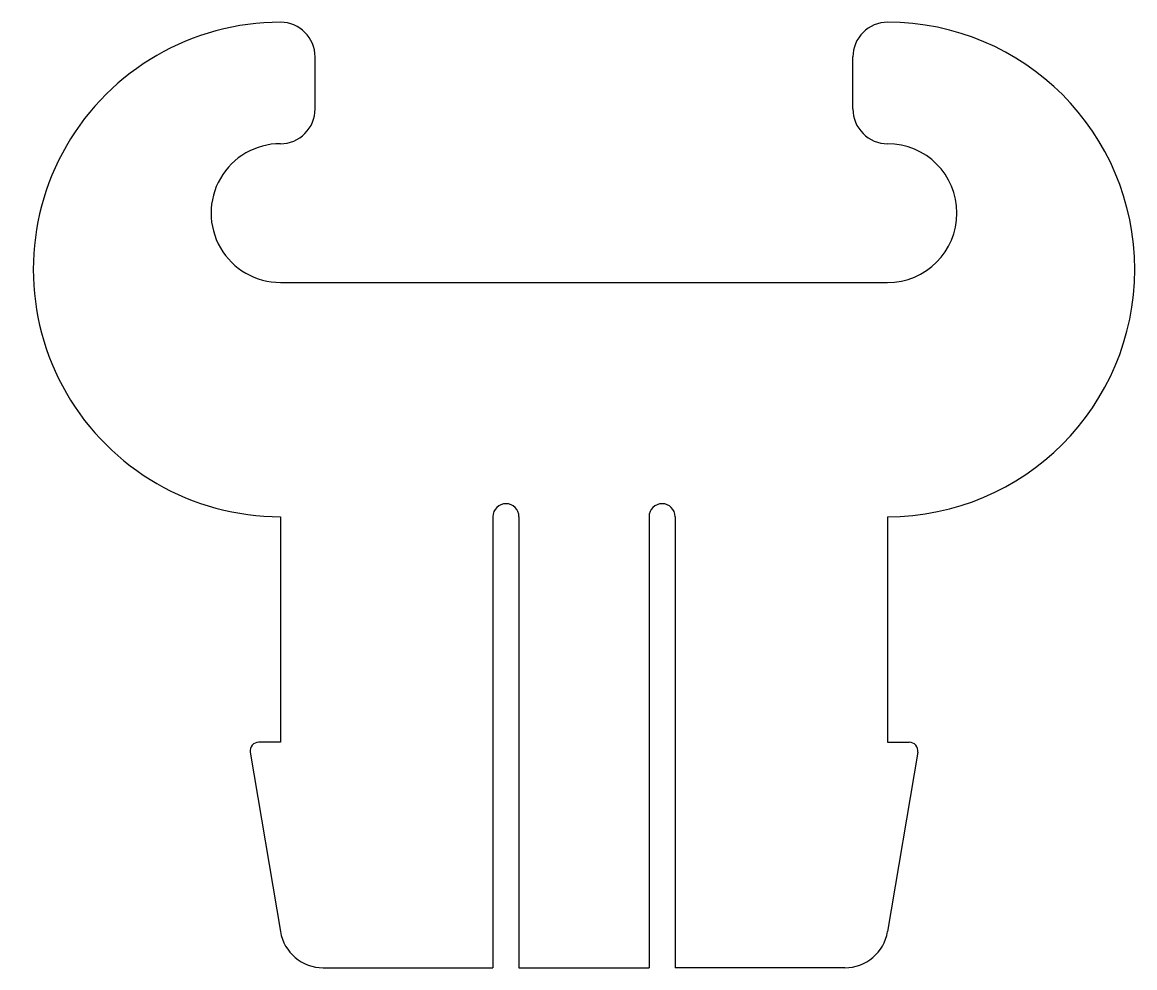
# Model space of a CAD drawing. Header units: millimetres. Extents: x -37 to -24.1, y 7.3 to 18.2.
import ezdxf

# ---------------------------------------------------------------- set-up
doc = ezdxf.new("R2010")
doc.units = ezdxf.units.MM
doc.layers.add('Shape2DView025', color=7, linetype='CONTINUOUS')

msp = doc.modelspace()

# ---------------------------------------------------------------- linework, layer by layer
at = {"layer": 'Shape2DView025'}
for p, q in [((-33.6, 17.2), (-33.6, 17.8)), ((-27.4, 17.2), (-27.4, 17.8)), ((-34, 15.2), (-27, 15.2)), ((-34, 12.5), (-34, 9.9)), ((-31.55, 12.5), (-31.55, 7.3)), ((-31.25, 12.5), (-31.25, 7.3)), ((-29.75, 12.5), (-29.75, 7.3)), ((-29.45, 12.5), (-29.45, 7.3)), ((-27, 12.5), (-27, 9.9)), ((-34, 9.9), (-34.25, 9.9)), ((-27, 9.9), (-26.75, 9.9)), ((-34.3486, 9.78337), (-34, 7.71683)), ((-26.6514, 9.78337), (-27, 7.71683)), ((-33.507, 7.3), (-31.55, 7.3)), ((-31.25, 7.3), (-29.75, 7.3)), ((-27.493, 7.3), (-29.45, 7.3))]:
    msp.add_line(p, q, dxfattribs=at)
for centre, major_axis, start_param, end_param in [((-34, 15.35), (0, -2.85), 3.14159, 6.28319), ((-34, 17.8), (0, -0.4), 1.5708, 3.14159), ((-27, 17.8), (0, -0.4), 3.14159, 4.71239), ((-27, 15.35), (0, -2.85), 0, 3.14159), ((-34, 17.2), (0, -0.4), 0, 1.5708), ((-27, 17.2), (0, -0.4), 4.71239, 6.28319), ((-34, 16), (0, -0.8), 3.14159, 6.28319), ((-27, 16), (0, -0.8), 0, 3.14159), ((-31.4, 12.5), (0, -0.15), 1.5708, 4.71239), ((-29.6, 12.5), (0, -0.15), 1.5708, 4.71239), ((-34.25, 9.8), (0, -0.1), 3.14159, 4.87951), ((-26.75, 9.8), (0, -0.1), 1.40368, 3.14159), ((-33.507, 7.8), (0, -0.5), 4.87951, 6.28319), ((-27.493, 7.8), (0, -0.5), 0, 1.40368)]:
    msp.add_ellipse(centre, major_axis=major_axis, ratio=1, start_param=start_param, end_param=end_param, dxfattribs=at)

doc.saveas('drawing.dxf')
